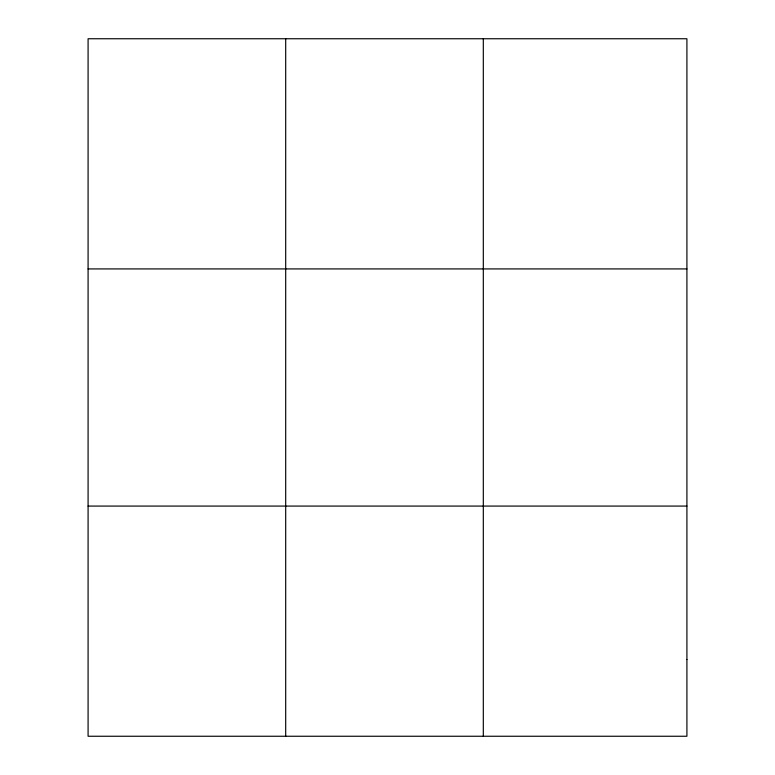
<?xml version="1.0" encoding="UTF-8"?>
<svg xmlns="http://www.w3.org/2000/svg" width="775" height="775" viewBox="0 0 775 775"><rect width="100%" height="100%" fill="white"/><g stroke="black" fill="none" stroke-linecap="round" stroke-linejoin="round"><path stroke-width="1.16" d="M285.694 736.25L285.694 38.75M483.309 736.25L483.309 38.75M88.088 268.925L686.912 268.925M88.088 506.075L686.912 506.075M686.912 659.525L686.912 736.25L88.088 736.25L88.088 38.75L686.912 38.75L686.912 659.525"/></g></svg>
